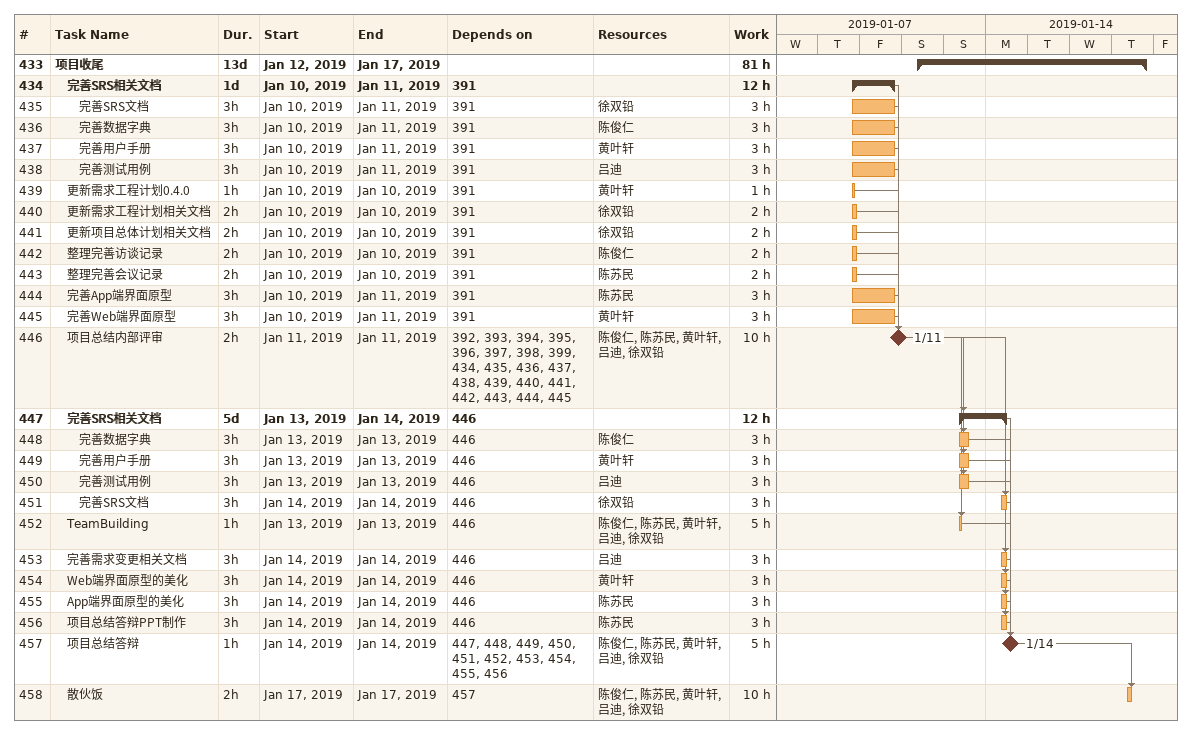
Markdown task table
| ID | Level | Task | Duration | Start | Finish | Predecessors | Resources | Work (h) |
|---|---|---|---|---|---|---|---|---|
| 433 | 1 | **项目收尾** | 13d | 2019-01-12 | 2019-01-17 |  |  | 81 |
| 434 | 2 | **完善SRS相关文档** | 1d | 2019-01-10 | 2019-01-11 | 391 |  | 12 |
| 435 | 3 | 完善SRS文档 | 3h | 2019-01-10 | 2019-01-11 | 391 | 徐双铅 | 3 |
| 436 | 3 | 完善数据字典 | 3h | 2019-01-10 | 2019-01-11 | 391 | 陈俊仁 | 3 |
| 437 | 3 | 完善用户手册 | 3h | 2019-01-10 | 2019-01-11 | 391 | 黄叶轩 | 3 |
| 438 | 3 | 完善测试用例 | 3h | 2019-01-10 | 2019-01-11 | 391 | 吕迪 | 3 |
| 439 | 2 | 更新需求工程计划0.4.0 | 1h | 2019-01-10 | 2019-01-10 | 391 | 黄叶轩 | 1 |
| 440 | 2 | 更新需求工程计划相关文档 | 2h | 2019-01-10 | 2019-01-10 | 391 | 徐双铅 | 2 |
| 441 | 2 | 更新项目总体计划相关文档 | 2h | 2019-01-10 | 2019-01-10 | 391 | 徐双铅 | 2 |
| 442 | 2 | 整理完善访谈记录 | 2h | 2019-01-10 | 2019-01-10 | 391 | 陈俊仁 | 2 |
| 443 | 2 | 整理完善会议记录 | 2h | 2019-01-10 | 2019-01-10 | 391 | 陈苏民 | 2 |
| 444 | 2 | 完善App端界面原型 | 3h | 2019-01-10 | 2019-01-11 | 391 | 陈苏民 | 3 |
| 445 | 2 | 完善Web端界面原型 | 3h | 2019-01-10 | 2019-01-11 | 391 | 黄叶轩 | 3 |
| 446 | 2 | 项目总结内部评审 | 2h | 2019-01-11 | 2019-01-11 | 392, 393, 394, 395, 396, 397, 398, 399, 434, 435, 436, 437, 438, 439, 440, 441, 442, 443, 444, 445 | 陈俊仁, 陈苏民, 黄叶轩, 吕迪, 徐双铅 | 10 |
| 447 | 2 | **完善SRS相关文档** | 5d | 2019-01-13 | 2019-01-14 | 446 |  | 12 |
| 448 | 3 | 完善数据字典 | 3h | 2019-01-13 | 2019-01-13 | 446 | 陈俊仁 | 3 |
| 449 | 3 | 完善用户手册 | 3h | 2019-01-13 | 2019-01-13 | 446 | 黄叶轩 | 3 |
| 450 | 3 | 完善测试用例 | 3h | 2019-01-13 | 2019-01-13 | 446 | 吕迪 | 3 |
| 451 | 3 | 完善SRS文档 | 3h | 2019-01-14 | 2019-01-14 | 446 | 徐双铅 | 3 |
| 452 | 2 | TeamBuilding | 1h | 2019-01-13 | 2019-01-13 | 446 | 陈俊仁, 陈苏民, 黄叶轩, 吕迪, 徐双铅 | 5 |
| 453 | 2 | 完善需求变更相关文档 | 3h | 2019-01-14 | 2019-01-14 | 446 | 吕迪 | 3 |
| 454 | 2 | Web端界面原型的美化 | 3h | 2019-01-14 | 2019-01-14 | 446 | 黄叶轩 | 3 |
| 455 | 2 | App端界面原型的美化 | 3h | 2019-01-14 | 2019-01-14 | 446 | 陈苏民 | 3 |
| 456 | 2 | 项目总结答辩PPT制作 | 3h | 2019-01-14 | 2019-01-14 | 446 | 陈苏民 | 3 |
| 457 | 2 | 项目总结答辩 | 1h | 2019-01-14 | 2019-01-14 | 447, 448, 449, 450, 451, 452, 453, 454, 455, 456 | 陈俊仁, 陈苏民, 黄叶轩, 吕迪, 徐双铅 | 5 |
| 458 | 2 | 散伙饭 | 2h | 2019-01-17 | 2019-01-17 | 457 | 陈俊仁, 陈苏民, 黄叶轩, 吕迪, 徐双铅 | 10 |
